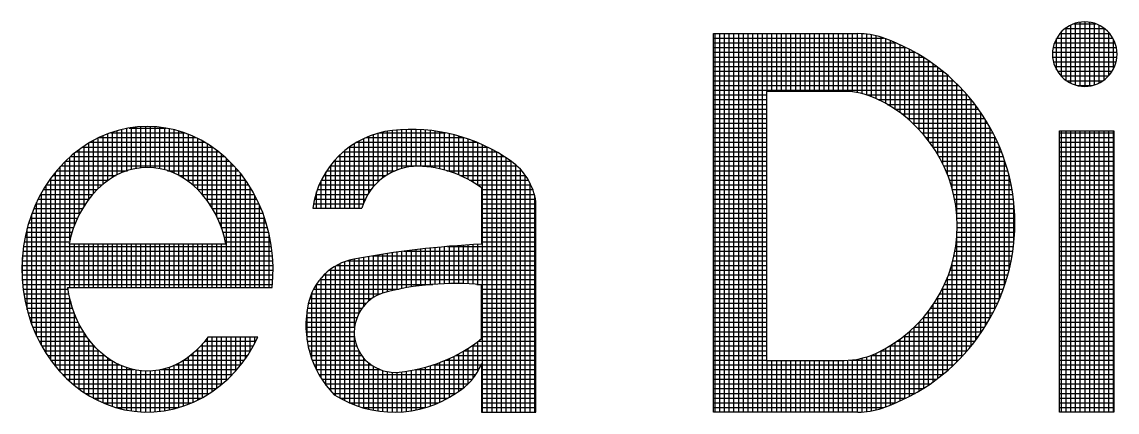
# Model space of a CAD drawing. Header units: inches. Extents: x 1131 to 1972, y 12 to 606.
# Drawn here: x 1838.417 to 1842.426, y 112.378 to 113.808 of the extents above; entities that cross this region are included whole.
import ezdxf

# ---------------------------------------------------------------- set-up
doc = ezdxf.new("R2010")
doc.units = ezdxf.units.IN
doc.header["$MEASUREMENT"] = 0
doc.layers.add('BG ÇÑ±¹Áö¿ª³\xad¹æ±â¼úÁÖ½ÄÈ¸»ç CI', color=7, linetype='Continuous')

msp = doc.modelspace()

# ---------------------------------------------------------------- linework, layer by layer
at = {"layer": 'BG ÇÑ±¹Áö¿ª³\xad¹æ±â¼úÁÖ½ÄÈ¸»ç CI', "color": 7, "linetype": 'Continuous', "lineweight": 25}
for p, q in [((1842.2736, 113.5769), (1842.2736, 113.8034)), ((1842.2909, 113.5731), (1842.2909, 113.8072)), ((1842.3083, 113.572), (1842.3083, 113.8083)), ((1842.3257, 113.5734), (1842.3257, 113.8069)), ((1840.9484, 112.3777), (1840.9484, 113.7652)), ((1840.9484, 113.7652), (1841.477, 113.7652)), ((1840.9539, 112.3777), (1840.9539, 113.7652)), ((1840.9712, 112.3777), (1840.9712, 113.7652)), ((1840.9886, 112.3777), (1840.9886, 113.7652)), ((1841.006, 112.3777), (1841.006, 113.7652)), ((1841.0233, 112.3777), (1841.0233, 113.7652)), ((1841.0407, 112.3777), (1841.0407, 113.7652)), ((1841.0581, 112.3777), (1841.0581, 113.7652)), ((1841.0754, 112.3777), (1841.0754, 113.7652)), ((1841.0928, 112.3777), (1841.0928, 113.7652)), ((1841.1102, 112.3777), (1841.1102, 113.7652)), ((1841.1275, 112.3777), (1841.1275, 113.7652)), ((1841.1449, 113.5534), (1841.1449, 113.7652)), ((1841.1622, 113.5534), (1841.1622, 113.7652)), ((1841.1796, 113.5534), (1841.1796, 113.7652)), ((1841.197, 113.5534), (1841.197, 113.7652)), ((1841.2143, 113.5534), (1841.2143, 113.7652)), ((1841.2317, 113.5534), (1841.2317, 113.7652)), ((1841.2491, 113.5534), (1841.2491, 113.7652)), ((1841.2664, 113.5534), (1841.2664, 113.7652)), ((1841.2838, 113.5534), (1841.2838, 113.7652)), ((1841.3012, 113.5534), (1841.3012, 113.7652)), ((1841.3185, 113.5534), (1841.3185, 113.7652)), ((1841.3359, 113.5534), (1841.3359, 113.7652)), ((1841.3533, 113.5534), (1841.3533, 113.7652)), ((1841.3706, 113.5534), (1841.3706, 113.7652)), ((1841.388, 113.5534), (1841.388, 113.7652)), ((1841.4053, 113.5534), (1841.4053, 113.7652)), ((1841.4227, 113.5534), (1841.4227, 113.7652)), ((1841.4401, 113.5531), (1841.4401, 113.7652)), ((1841.4574, 113.5517), (1841.4574, 113.7652)), ((1841.4748, 113.5492), (1841.4748, 113.7652)), ((1841.4922, 113.5455), (1841.4922, 113.7648)), ((1841.5095, 113.5406), (1841.5095, 113.7633)), ((1842.217, 113.7663), (1842.3977, 113.7663)), ((1842.2215, 113.6089), (1842.2215, 113.7714)), ((1842.2351, 113.7837), (1842.3796, 113.7837)), ((1842.2388, 113.5938), (1842.2388, 113.7865)), ((1842.2562, 113.5836), (1842.2562, 113.7967)), ((1842.2666, 113.8011), (1842.3481, 113.8011)), ((1842.343, 113.5775), (1842.343, 113.8028)), ((1842.3604, 113.5845), (1842.3604, 113.7958)), ((1842.3778, 113.5952), (1842.3778, 113.7851)), ((1842.3951, 113.611), (1842.3951, 113.7693)), ((1840.9484, 113.749), (1841.57, 113.749)), ((1840.9484, 113.7316), (1841.6149, 113.7316)), ((1841.5269, 113.5345), (1841.5269, 113.7607)), ((1841.5443, 113.527), (1841.5443, 113.7568)), ((1841.5616, 113.5184), (1841.5616, 113.7518)), ((1841.579, 113.509), (1841.579, 113.7458)), ((1841.5964, 113.4987), (1841.5964, 113.7392)), ((1841.6137, 113.4875), (1841.6137, 113.7321)), ((1841.6311, 113.4752), (1841.6311, 113.7245)), ((1842.1967, 113.7316), (1842.418, 113.7316)), ((1842.2041, 113.6326), (1842.2041, 113.7477)), ((1842.2048, 113.749), (1842.4099, 113.749)), ((1842.4125, 113.6362), (1842.4125, 113.7441)), ((1840.9484, 113.7143), (1841.6526, 113.7143)), ((1840.9484, 113.6969), (1841.6855, 113.6969)), ((1841.6485, 113.4618), (1841.6485, 113.7163)), ((1841.6658, 113.4472), (1841.6658, 113.7076)), ((1841.6832, 113.4312), (1841.6832, 113.6982)), ((1841.7005, 113.4136), (1841.7005, 113.6882)), ((1842.1894, 113.6969), (1842.4253, 113.6969)), ((1842.1916, 113.7143), (1842.4231, 113.7143)), ((1840.9484, 113.6795), (1841.7147, 113.6795)), ((1840.9484, 113.6622), (1841.7412, 113.6622)), ((1840.9484, 113.6448), (1841.7653, 113.6448)), ((1841.7179, 113.3941), (1841.7179, 113.6775)), ((1841.7353, 113.3725), (1841.7353, 113.6662)), ((1841.7526, 113.3483), (1841.7526, 113.6541)), ((1842.1896, 113.6795), (1842.4251, 113.6795)), ((1842.1925, 113.6622), (1842.4222, 113.6622)), ((1842.1982, 113.6448), (1842.4165, 113.6448)), ((1840.9484, 113.6274), (1841.7874, 113.6274)), ((1840.9484, 113.6101), (1841.8079, 113.6101)), ((1841.77, 113.3206), (1841.77, 113.6412)), ((1841.7874, 113.2884), (1841.7874, 113.6275)), ((1841.8047, 113.2491), (1841.8047, 113.6129)), ((1842.2072, 113.6274), (1842.4075, 113.6274)), ((1842.2204, 113.6101), (1842.3943, 113.6101)), ((1840.9484, 113.5927), (1841.827, 113.5927)), ((1840.9484, 113.5753), (1841.8447, 113.5753)), ((1841.8221, 113.1969), (1841.8221, 113.5973)), ((1841.8395, 113.0931), (1841.8395, 113.5806)), ((1841.8568, 112.5802), (1841.8568, 113.5627)), ((1842.2405, 113.5927), (1842.3742, 113.5927)), ((1842.2792, 113.5753), (1842.3355, 113.5753)), ((1840.9484, 113.558), (1841.8613, 113.558)), ((1840.9484, 113.5406), (1841.1425, 113.5406)), ((1840.9484, 113.5232), (1841.1425, 113.5232)), ((1841.4269, 113.5534), (1841.1425, 113.5534)), ((1841.1425, 113.5534), (1841.1425, 112.5675)), ((1841.5096, 113.5406), (1841.8768, 113.5406)), ((1841.552, 113.5232), (1841.8913, 113.5232)), ((1841.8742, 112.5994), (1841.8742, 113.5436)), ((1841.8916, 112.62), (1841.8916, 113.5229)), ((1840.9484, 113.5059), (1841.1425, 113.5059)), ((1840.9484, 113.4885), (1841.1425, 113.4885)), ((1841.5844, 113.5059), (1841.9049, 113.5059)), ((1841.6122, 113.4885), (1841.9177, 113.4885)), ((1841.9089, 112.6424), (1841.9089, 113.5006)), ((1840.9484, 113.4712), (1841.1425, 113.4712)), ((1840.9484, 113.4538), (1841.1425, 113.4538)), ((1841.6365, 113.4712), (1841.9298, 113.4712)), ((1841.6582, 113.4538), (1841.9411, 113.4538)), ((1841.9263, 112.6667), (1841.9263, 113.4763)), ((1841.9436, 112.6933), (1841.9436, 113.4496)), ((1838.769, 113.4103), (1838.7335, 113.3989)), ((1838.7486, 113.2377), (1838.7486, 113.4037)), ((1838.7659, 113.2474), (1838.7659, 113.4093)), ((1838.8048, 113.4185), (1838.769, 113.4103)), ((1838.7833, 113.2557), (1838.7833, 113.4136)), ((1838.8007, 113.262), (1838.8007, 113.4175)), ((1838.8405, 113.4233), (1838.8048, 113.4185)), ((1838.8093, 113.4191), (1838.9447, 113.4191)), ((1838.818, 113.267), (1838.818, 113.4202)), ((1838.8354, 113.2708), (1838.8354, 113.4226)), ((1838.8759, 113.4249), (1838.8405, 113.4233)), ((1838.8528, 113.2734), (1838.8528, 113.4238)), ((1838.8701, 113.2743), (1838.8701, 113.4246)), ((1838.9105, 113.4234), (1838.8759, 113.4249)), ((1838.8875, 113.2741), (1838.8875, 113.4244)), ((1838.9049, 113.2727), (1838.9049, 113.4237)), ((1838.9442, 113.4192), (1838.9105, 113.4234)), ((1838.9222, 113.2702), (1838.9222, 113.422)), ((1838.9396, 113.2659), (1838.9396, 113.4198)), ((1838.9766, 113.4123), (1838.9442, 113.4192)), ((1838.957, 113.2603), (1838.957, 113.4165)), ((1838.9743, 113.2536), (1838.9743, 113.4128)), ((1839.0086, 113.4028), (1838.9766, 113.4123)), ((1838.9917, 113.2453), (1838.9917, 113.4078)), ((1839.0407, 113.3904), (1839.0086, 113.4028)), ((1839.009, 113.235), (1839.009, 113.4026)), ((1839.7384, 113.237), (1839.7384, 113.4046)), ((1839.7557, 113.2487), (1839.7557, 113.408)), ((1839.7731, 113.2581), (1839.7731, 113.4103)), ((1839.7905, 113.2656), (1839.7905, 113.412)), ((1839.8078, 113.2713), (1839.8078, 113.4132)), ((1839.8252, 113.2753), (1839.8252, 113.4139)), ((1839.8425, 113.2779), (1839.8425, 113.4141)), ((1839.8599, 113.279), (1839.8599, 113.4139)), ((1839.8773, 113.2788), (1839.8773, 113.4131)), ((1839.8946, 113.2776), (1839.8946, 113.4119)), ((1839.912, 113.2756), (1839.912, 113.4102)), ((1839.9294, 113.2729), (1839.9294, 113.4081)), ((1839.9467, 113.2694), (1839.9467, 113.4054)), ((1840.9484, 113.4364), (1841.1425, 113.4364)), ((1840.9484, 113.4191), (1841.1425, 113.4191)), ((1841.6777, 113.4364), (1841.9517, 113.4364)), ((1841.6953, 113.4191), (1841.9616, 113.4191)), ((1841.961, 112.7229), (1841.961, 113.4201)), ((1842.2144, 113.4086), (1842.4141, 113.4086)), ((1842.2144, 112.3777), (1842.2144, 113.4086)), ((1842.2215, 112.3777), (1842.2215, 113.4086)), ((1842.2388, 112.3777), (1842.2388, 113.4086)), ((1842.2562, 112.3777), (1842.2562, 113.4086)), ((1842.2736, 112.3777), (1842.2736, 113.4086)), ((1842.2909, 112.3777), (1842.2909, 113.4086)), ((1842.3083, 112.3777), (1842.3083, 113.4086)), ((1842.3257, 112.3777), (1842.3257, 113.4086)), ((1842.343, 112.3777), (1842.343, 113.4086)), ((1842.3604, 112.3777), (1842.3604, 113.4086)), ((1842.3778, 112.3777), (1842.3778, 113.4086)), ((1842.3951, 112.3777), (1842.3951, 113.4086)), ((1842.4125, 112.3777), (1842.4125, 113.4086)), ((1842.4141, 113.4086), (1842.4141, 112.3777)), ((1838.6647, 113.3659), (1838.6322, 113.3447)), ((1838.6618, 113.1583), (1838.6618, 113.364)), ((1838.6986, 113.384), (1838.6647, 113.3659)), ((1838.6666, 113.367), (1839.0859, 113.367)), ((1838.6791, 113.1796), (1838.6791, 113.3736)), ((1838.6965, 113.1978), (1838.6965, 113.3829)), ((1838.7335, 113.3989), (1838.6986, 113.384)), ((1838.6993, 113.3843), (1839.0531, 113.3843)), ((1838.7139, 113.2133), (1838.7139, 113.3905)), ((1838.7312, 113.2264), (1838.7312, 113.3979)), ((1838.7423, 113.4017), (1839.0115, 113.4017)), ((1839.0264, 113.2231), (1839.0264, 113.3959)), ((1839.0725, 113.3749), (1839.0407, 113.3904)), ((1839.0438, 113.2093), (1839.0438, 113.3888)), ((1839.0611, 113.1932), (1839.0611, 113.3804)), ((1839.1039, 113.3563), (1839.0725, 113.3749)), ((1839.0785, 113.1745), (1839.0785, 113.3714)), ((1839.6422, 113.367), (1840.0816, 113.367)), ((1839.6515, 113.1252), (1839.6515, 113.3722)), ((1839.6689, 113.1466), (1839.6689, 113.381)), ((1839.6762, 113.3843), (1840.0338, 113.3843)), ((1839.6863, 113.1806), (1839.6863, 113.3886)), ((1839.7036, 113.2043), (1839.7036, 113.395)), ((1839.721, 113.2225), (1839.721, 113.4003)), ((1839.7262, 113.4017), (1839.9668, 113.4017)), ((1839.9641, 113.2651), (1839.9641, 113.4022)), ((1839.9815, 113.26), (1839.9815, 113.3986)), ((1839.9988, 113.254), (1839.9988, 113.3944)), ((1840.0162, 113.2471), (1840.0162, 113.3897)), ((1840.0336, 113.2393), (1840.0336, 113.3844)), ((1840.0509, 113.2304), (1840.0509, 113.3786)), ((1840.0683, 113.2205), (1840.0683, 113.3722)), ((1840.0856, 113.2093), (1840.0856, 113.3653)), ((1840.9484, 113.4017), (1841.1425, 113.4017)), ((1840.9484, 113.3843), (1841.1425, 113.3843)), ((1840.9484, 113.367), (1841.1425, 113.367)), ((1841.7114, 113.4017), (1841.9709, 113.4017)), ((1841.726, 113.3843), (1841.9796, 113.3843)), ((1841.7395, 113.367), (1841.9877, 113.367)), ((1841.9784, 112.7561), (1841.9784, 113.3868)), ((1842.2144, 113.4017), (1842.4141, 113.4017)), ((1842.2144, 113.3843), (1842.4141, 113.3843)), ((1842.2144, 113.367), (1842.4141, 113.367)), ((1838.6322, 113.3447), (1838.6013, 113.3206)), ((1838.6097, 113.0632), (1838.6097, 113.3271)), ((1838.6162, 113.3322), (1839.1374, 113.3322)), ((1838.627, 113.1029), (1838.627, 113.3407)), ((1838.6396, 113.3496), (1839.1134, 113.3496)), ((1838.6444, 113.1333), (1838.6444, 113.3527)), ((1839.0959, 113.1525), (1839.0959, 113.3611)), ((1839.1345, 113.3347), (1839.1039, 113.3563)), ((1839.1132, 113.1259), (1839.1132, 113.3497)), ((1839.1306, 113.0932), (1839.1306, 113.3374)), ((1839.1639, 113.31), (1839.1345, 113.3347)), ((1839.148, 113.0515), (1839.148, 113.3233)), ((1839.5937, 113.3322), (1840.1531, 113.3322)), ((1839.5994, 113.1252), (1839.5994, 113.3371)), ((1839.6156, 113.3496), (1840.1202, 113.3496)), ((1839.6168, 113.1252), (1839.6168, 113.3504)), ((1839.6342, 113.1252), (1839.6342, 113.3621)), ((1840.103, 112.3777), (1840.103, 113.3577)), ((1840.1204, 112.3777), (1840.1204, 113.3495)), ((1840.1377, 112.3777), (1840.1377, 113.3407)), ((1840.1551, 112.3777), (1840.1551, 113.3311)), ((1840.9484, 113.3496), (1841.1425, 113.3496)), ((1840.9484, 113.3322), (1841.1425, 113.3322)), ((1841.7518, 113.3496), (1841.9953, 113.3496)), ((1841.763, 113.3322), (1842.0023, 113.3322)), ((1841.9957, 112.7944), (1841.9957, 113.3486)), ((1842.2144, 113.3496), (1842.4141, 113.3496)), ((1842.2144, 113.3322), (1842.4141, 113.3322)), ((1838.5724, 113.2939), (1838.5458, 113.2648)), ((1838.6013, 113.3206), (1838.5724, 113.2939)), ((1838.5749, 112.5065), (1838.5749, 113.2962)), ((1838.5764, 113.2975), (1839.1765, 113.2975)), ((1838.5923, 113.0065), (1838.5923, 113.3123)), ((1838.5951, 113.3149), (1839.158, 113.3149)), ((1839.1917, 113.2824), (1839.1639, 113.31)), ((1839.1653, 112.8348), (1839.1653, 113.3085)), ((1839.1827, 112.8348), (1839.1827, 113.2913)), ((1839.2178, 113.2521), (1839.1917, 113.2824)), ((1839.5473, 113.1252), (1839.5473, 113.2833)), ((1839.5589, 113.2975), (1840.2078, 113.2975)), ((1839.5647, 113.1252), (1839.5647, 113.3041)), ((1839.575, 113.3149), (1840.182, 113.3149)), ((1839.5821, 113.1252), (1839.5821, 113.3218)), ((1840.1725, 112.3777), (1840.1725, 113.3208)), ((1840.1898, 112.3777), (1840.1898, 113.3098)), ((1840.2072, 112.3777), (1840.2072, 113.2979)), ((1840.2246, 112.3777), (1840.2246, 113.2843)), ((1840.9484, 113.3149), (1841.1425, 113.3149)), ((1840.9484, 113.2975), (1841.1425, 113.2975)), ((1841.7733, 113.3149), (1842.0089, 113.3149)), ((1841.7828, 113.2975), (1842.0149, 113.2975)), ((1842.0131, 112.8402), (1842.0131, 113.3028)), ((1842.2144, 113.3149), (1842.4141, 113.3149)), ((1842.2144, 113.2975), (1842.4141, 113.2975)), ((1838.5458, 113.2648), (1838.5215, 113.2337)), ((1838.5306, 113.2454), (1838.7617, 113.2454)), ((1838.5402, 112.5451), (1838.5402, 113.2577)), ((1838.5442, 113.2628), (1838.8029, 113.2628)), ((1838.5576, 112.5246), (1838.5576, 113.2777)), ((1838.5598, 113.2801), (1839.1937, 113.2801)), ((1838.7601, 113.2447), (1838.7376, 113.2311)), ((1838.7833, 113.2557), (1838.7601, 113.2447)), ((1838.8068, 113.2642), (1838.7833, 113.2557)), ((1838.8303, 113.2701), (1838.8068, 113.2642)), ((1838.8536, 113.2735), (1838.8303, 113.2701)), ((1838.8766, 113.2747), (1838.8536, 113.2735)), ((1838.8995, 113.2735), (1838.8766, 113.2747)), ((1838.9228, 113.2701), (1838.8995, 113.2735)), ((1838.9464, 113.2642), (1838.9228, 113.2701)), ((1838.9698, 113.2557), (1838.9464, 113.2642)), ((1838.9502, 113.2628), (1839.2086, 113.2628)), ((1838.993, 113.2447), (1838.9698, 113.2557)), ((1838.9914, 113.2454), (1839.2226, 113.2454)), ((1839.0156, 113.2311), (1838.993, 113.2447)), ((1839.2001, 112.8348), (1839.2001, 113.2727)), ((1839.2174, 112.8348), (1839.2174, 113.2525)), ((1839.2417, 113.2193), (1839.2178, 113.2521)), ((1839.5222, 113.2454), (1839.7504, 113.2454)), ((1839.53, 113.1252), (1839.53, 113.2584)), ((1839.5328, 113.2628), (1839.7834, 113.2628)), ((1839.545, 113.2801), (1840.2292, 113.2801)), ((1839.9724, 113.2628), (1840.2461, 113.2628)), ((1840.0202, 113.2454), (1840.2598, 113.2454)), ((1840.2419, 112.3777), (1840.2419, 113.2675)), ((1840.2593, 112.3777), (1840.2593, 113.2462)), ((1840.9484, 113.2801), (1841.1425, 113.2801)), ((1840.9484, 113.2628), (1841.1425, 113.2628)), ((1840.9484, 113.2454), (1841.1425, 113.2454)), ((1841.7913, 113.2801), (1842.0204, 113.2801)), ((1841.7991, 113.2628), (1842.0254, 113.2628)), ((1841.8062, 113.2454), (1842.03, 113.2454)), ((1842.0305, 112.8994), (1842.0305, 113.2435)), ((1842.2144, 113.2801), (1842.4141, 113.2801)), ((1842.2144, 113.2628), (1842.4141, 113.2628)), ((1842.2144, 113.2454), (1842.4141, 113.2454)), ((1838.5215, 113.2337), (1838.4997, 113.2011)), ((1838.5055, 112.5924), (1838.5055, 113.2097)), ((1838.5061, 113.2107), (1838.7109, 113.2107)), ((1838.5177, 113.228), (1838.7334, 113.228)), ((1838.5228, 112.5674), (1838.5228, 113.2355)), ((1838.7158, 113.215), (1838.6952, 113.1966)), ((1838.7376, 113.2311), (1838.7158, 113.215)), ((1839.0373, 113.215), (1839.0156, 113.2311)), ((1839.0197, 113.228), (1839.2353, 113.228)), ((1839.058, 113.1966), (1839.0373, 113.215)), ((1839.0422, 113.2107), (1839.247, 113.2107)), ((1839.2348, 112.8348), (1839.2348, 113.2288)), ((1839.2632, 113.1844), (1839.2417, 113.2193)), ((1839.2522, 112.8348), (1839.2522, 113.2023)), ((1839.505, 113.2107), (1839.7092, 113.2107)), ((1839.5126, 113.1252), (1839.5126, 113.2274)), ((1839.5129, 113.228), (1839.7272, 113.228)), ((1840.0553, 113.228), (1840.271, 113.228)), ((1840.0837, 113.2107), (1840.28, 113.2107)), ((1840.2767, 112.3777), (1840.2767, 113.2176)), ((1840.9484, 113.228), (1841.1425, 113.228)), ((1840.9484, 113.2107), (1841.1425, 113.2107)), ((1841.8125, 113.228), (1842.0341, 113.228)), ((1841.8181, 113.2107), (1842.0378, 113.2107)), ((1842.2144, 113.228), (1842.4141, 113.228)), ((1842.2144, 113.2107), (1842.4141, 113.2107)), ((1838.4806, 113.1672), (1838.4642, 113.1325)), ((1838.4997, 113.2011), (1838.4806, 113.1672)), ((1838.4856, 113.176), (1838.6757, 113.176)), ((1838.4881, 112.6219), (1838.4881, 113.1805)), ((1838.4954, 113.1933), (1838.692, 113.1933)), ((1838.6758, 113.1761), (1838.658, 113.1536)), ((1838.6952, 113.1966), (1838.6758, 113.1761)), ((1839.0773, 113.1761), (1839.058, 113.1966)), ((1839.0611, 113.1933), (1839.2577, 113.1933)), ((1839.0951, 113.1536), (1839.0773, 113.1761)), ((1839.0774, 113.176), (1839.2675, 113.176)), ((1839.2821, 113.1476), (1839.2632, 113.1844)), ((1839.2695, 112.8348), (1839.2695, 113.1721)), ((1839.4925, 113.176), (1839.6834, 113.176)), ((1839.4953, 113.1252), (1839.4953, 113.1847)), ((1839.4982, 113.1933), (1839.6949, 113.1933)), ((1840.0993, 113.1996), (1840.0993, 112.9934)), ((1840.0993, 113.1933), (1840.2872, 113.1933)), ((1840.0993, 113.176), (1840.2928, 113.176)), ((1840.294, 112.3777), (1840.294, 113.1713)), ((1840.9484, 113.1933), (1841.1425, 113.1933)), ((1840.9484, 113.176), (1841.1425, 113.176)), ((1841.8231, 113.1933), (1842.041, 113.1933)), ((1841.8274, 113.176), (1842.0438, 113.176)), ((1842.2144, 113.1933), (1842.4141, 113.1933)), ((1842.2144, 113.176), (1842.4141, 113.176)), ((1838.4642, 113.1325), (1838.4503, 113.0972)), ((1838.4608, 113.1239), (1838.6387, 113.1239)), ((1838.4683, 113.1412), (1838.6497, 113.1412)), ((1838.4707, 112.6561), (1838.4707, 113.1464)), ((1838.4765, 113.1586), (1838.662, 113.1586)), ((1838.6419, 113.1295), (1838.6276, 113.1041)), ((1838.658, 113.1536), (1838.6419, 113.1295)), ((1839.0912, 113.1586), (1839.2765, 113.1586)), ((1839.1112, 113.1295), (1839.0951, 113.1536)), ((1839.1034, 113.1412), (1839.2848, 113.1412)), ((1839.1255, 113.1041), (1839.1112, 113.1295)), ((1839.1144, 113.1239), (1839.2922, 113.1239)), ((1839.2983, 113.1094), (1839.2821, 113.1476)), ((1839.2869, 112.8348), (1839.2869, 113.1364)), ((1839.4817, 113.1252), (1839.6616, 113.1252)), ((1839.4842, 113.1412), (1839.6668, 113.1412)), ((1839.4879, 113.1586), (1839.6741, 113.1586)), ((1840.0993, 113.1586), (1840.2968, 113.1586)), ((1840.0993, 113.1412), (1840.2986, 113.1412)), ((1840.0993, 113.1239), (1840.2986, 113.1239)), ((1840.2986, 112.3777), (1840.2986, 113.1481)), ((1840.9484, 113.1586), (1841.1425, 113.1586)), ((1840.9484, 113.1412), (1841.1425, 113.1412)), ((1840.9484, 113.1239), (1841.1425, 113.1239)), ((1841.8311, 113.1586), (1842.0461, 113.1586)), ((1841.8341, 113.1412), (1842.048, 113.1412)), ((1841.8366, 113.1239), (1842.0495, 113.1239)), ((1842.0478, 113), (1842.0478, 113.143)), ((1842.2144, 113.1586), (1842.4141, 113.1586)), ((1842.2144, 113.1412), (1842.4141, 113.1412)), ((1842.2144, 113.1239), (1842.4141, 113.1239)), ((1838.4503, 113.0972), (1838.4391, 113.0619)), ((1838.4478, 113.0891), (1838.6206, 113.0891)), ((1838.4534, 112.6975), (1838.4534, 113.105)), ((1838.454, 113.1065), (1838.629, 113.1065)), ((1838.6276, 113.1041), (1838.6152, 113.0776)), ((1839.1242, 113.1065), (1839.2993, 113.1065)), ((1839.1379, 113.0776), (1839.1255, 113.1041)), ((1839.1325, 113.0891), (1839.3052, 113.0891)), ((1839.3116, 113.0702), (1839.2983, 113.1094)), ((1839.3042, 112.8348), (1839.3042, 113.0919)), ((1840.0993, 113.1065), (1840.2986, 113.1065)), ((1840.0993, 113.0891), (1840.2986, 113.0891)), ((1840.9484, 113.1065), (1841.1425, 113.1065)), ((1840.9484, 113.0891), (1841.1425, 113.0891)), ((1841.8384, 113.1065), (1842.0505, 113.1065)), ((1841.8397, 113.0891), (1842.0512, 113.0891)), ((1842.2144, 113.1065), (1842.4141, 113.1065)), ((1842.2144, 113.0891), (1842.4141, 113.0891)), ((1838.4391, 113.0619), (1838.4301, 113.0257)), ((1838.436, 112.753), (1838.436, 113.0495)), ((1838.4372, 113.0544), (1838.6063, 113.0544)), ((1838.4422, 113.0718), (1838.6129, 113.0718)), ((1838.6047, 113.0504), (1838.5962, 113.0228)), ((1838.6152, 113.0776), (1838.6047, 113.0504)), ((1839.1484, 113.0504), (1839.1379, 113.0776)), ((1839.1402, 113.0718), (1839.3111, 113.0718)), ((1839.1468, 113.0544), (1839.3157, 113.0544)), ((1839.1569, 113.0228), (1839.1484, 113.0504)), ((1839.322, 113.0303), (1839.3116, 113.0702)), ((1840.0993, 113.0718), (1840.2986, 113.0718)), ((1840.0993, 113.0544), (1840.2986, 113.0544)), ((1840.9484, 113.0718), (1841.1425, 113.0718)), ((1840.9484, 113.0544), (1841.1425, 113.0544)), ((1841.8404, 113.0718), (1842.0514, 113.0718)), ((1841.8405, 113.0544), (1842.0512, 113.0544)), ((1842.2144, 113.0718), (1842.4141, 113.0718)), ((1842.2144, 113.0544), (1842.4141, 113.0544)), ((1838.4301, 113.0257), (1838.4233, 112.9879)), ((1838.4259, 113.0023), (1838.5913, 113.0023)), ((1838.429, 113.0197), (1838.5954, 113.0197)), ((1838.4329, 113.037), (1838.6006, 113.037)), ((1838.5962, 113.0228), (1838.5896, 112.9952)), ((1839.1525, 113.037), (1839.3203, 113.037)), ((1839.1635, 112.9952), (1839.1569, 113.0228)), ((1839.1577, 113.0197), (1839.324, 113.0197)), ((1839.1618, 113.0023), (1839.3272, 113.0023)), ((1839.3216, 112.8348), (1839.3216, 113.0318)), ((1839.3295, 112.9902), (1839.322, 113.0303)), ((1840.0993, 113.037), (1840.2986, 113.037)), ((1840.0993, 113.0197), (1840.2986, 113.0197)), ((1840.0993, 113.0023), (1840.2986, 113.0023)), ((1840.9484, 113.037), (1841.1425, 113.037)), ((1840.9484, 113.0197), (1841.1425, 113.0197)), ((1840.9484, 113.0023), (1841.1425, 113.0023)), ((1841.8372, 113.0023), (1842.0481, 113.0023)), ((1841.8389, 113.0197), (1842.0495, 113.0197)), ((1841.8395, 112.5624), (1841.8395, 113.0278)), ((1841.84, 113.037), (1842.0506, 113.037)), ((1842.2144, 113.037), (1842.4141, 113.037)), ((1842.2144, 113.0197), (1842.4141, 113.0197)), ((1842.2144, 113.0023), (1842.4141, 113.0023)), ((1838.4233, 112.9879), (1838.4188, 112.9487)), ((1838.421, 112.9676), (1839.3321, 112.9676)), ((1838.4229, 112.9849), (1839.3301, 112.9849)), ((1838.5896, 112.9952), (1838.647, 112.9952)), ((1838.5923, 112.8348), (1838.5923, 112.9952)), ((1838.6097, 112.8348), (1838.6097, 112.9952)), ((1838.627, 112.8348), (1838.627, 112.9952)), ((1838.6444, 112.8348), (1838.6444, 112.9952)), ((1838.647, 112.9952), (1838.7044, 112.9952)), ((1838.6618, 112.8348), (1838.6618, 112.9952)), ((1838.6791, 112.8348), (1838.6791, 112.9952)), ((1838.6965, 112.8348), (1838.6965, 112.9952)), ((1838.7044, 112.9952), (1838.7618, 112.9952)), ((1838.7139, 112.8348), (1838.7139, 112.9952)), ((1838.7312, 112.8348), (1838.7312, 112.9952)), ((1838.7486, 112.8348), (1838.7486, 112.9952)), ((1838.7618, 112.9952), (1838.8192, 112.9952)), ((1838.7659, 112.8348), (1838.7659, 112.9952)), ((1838.7833, 112.8348), (1838.7833, 112.9952)), ((1838.8007, 112.8348), (1838.8007, 112.9952)), ((1838.818, 112.8348), (1838.818, 112.9952)), ((1838.8192, 112.9952), (1838.8766, 112.9952)), ((1838.8354, 112.8348), (1838.8354, 112.9952)), ((1838.8528, 112.8348), (1838.8528, 112.9952)), ((1838.8701, 112.8348), (1838.8701, 112.9952)), ((1838.8766, 112.9952), (1838.934, 112.9952)), ((1838.8875, 112.8348), (1838.8875, 112.9952)), ((1838.9049, 112.8348), (1838.9049, 112.9952)), ((1838.9222, 112.8348), (1838.9222, 112.9952)), ((1838.934, 112.9952), (1838.9913, 112.9952)), ((1838.9396, 112.8348), (1838.9396, 112.9952)), ((1838.957, 112.8348), (1838.957, 112.9952)), ((1838.9743, 112.8348), (1838.9743, 112.9952)), ((1838.9913, 112.9952), (1839.0487, 112.9952)), ((1838.9917, 112.8348), (1838.9917, 112.9952)), ((1839.009, 112.8348), (1839.009, 112.9952)), ((1839.0264, 112.8348), (1839.0264, 112.9952)), ((1839.0438, 112.8348), (1839.0438, 112.9952)), ((1839.0487, 112.9952), (1839.1061, 112.9952)), ((1839.0611, 112.8348), (1839.0611, 112.9952)), ((1839.0785, 112.8348), (1839.0785, 112.9952)), ((1839.0959, 112.8348), (1839.0959, 112.9952)), ((1839.1061, 112.9952), (1839.1635, 112.9952)), ((1839.1132, 112.8348), (1839.1132, 112.9952)), ((1839.1306, 112.8348), (1839.1306, 112.9952)), ((1839.148, 112.8348), (1839.148, 112.9952)), ((1839.3342, 112.9503), (1839.3295, 112.9902)), ((1839.7731, 112.8233), (1839.7731, 112.9618)), ((1839.7905, 112.8271), (1839.7905, 112.9643)), ((1839.8078, 112.8307), (1839.8078, 112.9666)), ((1839.8149, 112.9676), (1840.2986, 112.9676)), ((1839.8252, 112.8339), (1839.8252, 112.9689)), ((1839.8425, 112.8367), (1839.8425, 112.9711)), ((1839.8599, 112.8393), (1839.8599, 112.9732)), ((1839.8773, 112.8416), (1839.8773, 112.9753)), ((1839.8946, 112.8436), (1839.8946, 112.9772)), ((1839.912, 112.8453), (1839.912, 112.979)), ((1839.9294, 112.8466), (1839.9294, 112.9808)), ((1839.9467, 112.8477), (1839.9467, 112.9825)), ((1839.9641, 112.8485), (1839.9641, 112.984)), ((1839.9745, 112.9849), (1840.2986, 112.9849)), ((1839.9815, 112.849), (1839.9815, 112.9855)), ((1839.9988, 112.8492), (1839.9988, 112.9869)), ((1840.0162, 112.8491), (1840.0162, 112.9883)), ((1840.0336, 112.8487), (1840.0336, 112.9895)), ((1840.0509, 112.848), (1840.0509, 112.9906)), ((1840.0683, 112.847), (1840.0683, 112.9917)), ((1840.0856, 112.8457), (1840.0856, 112.9927)), ((1840.9484, 112.9849), (1841.1425, 112.9849)), ((1840.9484, 112.9676), (1841.1425, 112.9676)), ((1841.8321, 112.9676), (1842.0438, 112.9676)), ((1841.8349, 112.9849), (1842.0462, 112.9849)), ((1842.2144, 112.9849), (1842.4141, 112.9849)), ((1842.2144, 112.9676), (1842.4141, 112.9676)), ((1838.4188, 112.9487), (1838.417, 112.9085)), ((1838.4181, 112.9329), (1839.335, 112.9329)), ((1838.4187, 112.8592), (1838.4187, 112.9451)), ((1838.419, 112.9502), (1839.3342, 112.9502)), ((1839.3361, 112.9109), (1839.3342, 112.9503)), ((1839.5821, 112.4283), (1839.5821, 112.9224)), ((1839.5994, 112.4192), (1839.5994, 112.9296)), ((1839.6093, 112.9329), (1840.2986, 112.9329)), ((1839.6168, 112.4112), (1839.6168, 112.935)), ((1839.6342, 112.6863), (1839.6342, 112.9389)), ((1839.6515, 112.7413), (1839.6515, 112.9421)), ((1839.6689, 112.7671), (1839.6689, 112.9452)), ((1839.6863, 112.7849), (1839.6863, 112.9482)), ((1839.6985, 112.9502), (1840.2986, 112.9502)), ((1839.7036, 112.798), (1839.7036, 112.9511)), ((1839.721, 112.8077), (1839.721, 112.9539)), ((1839.7384, 112.8147), (1839.7384, 112.9566)), ((1839.7557, 112.8192), (1839.7557, 112.9593)), ((1840.9484, 112.9502), (1841.1425, 112.9502)), ((1840.9484, 112.9329), (1841.1425, 112.9329)), ((1841.8221, 112.5457), (1841.8221, 112.924)), ((1841.8245, 112.9329), (1842.0379, 112.9329)), ((1841.8286, 112.9502), (1842.0411, 112.9502)), ((1842.2144, 112.9502), (1842.4141, 112.9502)), ((1842.2144, 112.9329), (1842.4141, 112.9329)), ((1838.417, 112.9085), (1838.4179, 112.8675)), ((1838.4172, 112.8981), (1839.3359, 112.8981)), ((1838.4173, 112.9155), (1839.3359, 112.9155)), ((1839.3355, 112.8723), (1839.3361, 112.9109)), ((1839.53, 112.4765), (1839.53, 112.8877)), ((1839.5424, 112.8981), (1840.2986, 112.8981)), ((1839.5473, 112.4551), (1839.5473, 112.9019)), ((1839.5647, 112.4384), (1839.5647, 112.9132)), ((1839.5687, 112.9155), (1840.2986, 112.9155)), ((1840.9484, 112.9155), (1841.1425, 112.9155)), ((1840.9484, 112.8981), (1841.1425, 112.8981)), ((1841.8143, 112.8981), (1842.0301, 112.8981)), ((1841.8197, 112.9155), (1842.0342, 112.9155)), ((1842.2144, 112.9155), (1842.4141, 112.9155)), ((1842.2144, 112.8981), (1842.4141, 112.8981)), ((1838.4176, 112.8808), (1839.3356, 112.8808)), ((1838.4179, 112.8675), (1838.4217, 112.8261)), ((1838.4183, 112.8634), (1839.3348, 112.8634)), ((1838.4199, 112.846), (1839.3334, 112.846)), ((1839.3325, 112.8348), (1839.3355, 112.8723)), ((1839.4945, 112.846), (1839.9211, 112.846)), ((1839.4953, 112.5325), (1839.4953, 112.8471)), ((1839.5071, 112.8634), (1840.2986, 112.8634)), ((1839.5126, 112.5017), (1839.5126, 112.87)), ((1839.5226, 112.8808), (1840.2986, 112.8808)), ((1840.0819, 112.846), (1840.2986, 112.846)), ((1840.0993, 112.6472), (1840.0993, 112.8447)), ((1840.9484, 112.8808), (1841.1425, 112.8808)), ((1840.9484, 112.8634), (1841.1425, 112.8634)), ((1840.9484, 112.846), (1841.1425, 112.846)), ((1841.7938, 112.846), (1842.0151, 112.846)), ((1841.8013, 112.8634), (1842.0206, 112.8634)), ((1841.8047, 112.5301), (1841.8047, 112.8718)), ((1841.8082, 112.8808), (1842.0256, 112.8808)), ((1842.2144, 112.8808), (1842.4141, 112.8808)), ((1842.2144, 112.8634), (1842.4141, 112.8634)), ((1842.2144, 112.846), (1842.4141, 112.846)), ((1838.4215, 112.8287), (1838.5858, 112.8287)), ((1838.4217, 112.8261), (1838.4285, 112.7848)), ((1838.4241, 112.8113), (1838.5888, 112.8113)), ((1838.589, 112.8104), (1838.5848, 112.8348)), ((1838.5848, 112.8348), (1838.6596, 112.8348)), ((1838.5945, 112.7861), (1838.589, 112.8104)), ((1838.6596, 112.8348), (1838.7343, 112.8348)), ((1838.7343, 112.8348), (1838.8091, 112.8348)), ((1838.8091, 112.8348), (1838.8839, 112.8348)), ((1838.8839, 112.8348), (1838.9586, 112.8348)), ((1838.9586, 112.8348), (1839.0334, 112.8348)), ((1839.0334, 112.8348), (1839.1082, 112.8348)), ((1839.1082, 112.8348), (1839.1829, 112.8348)), ((1839.1829, 112.8348), (1839.2577, 112.8348)), ((1839.2577, 112.8348), (1839.3325, 112.8348)), ((1839.4764, 112.8113), (1839.729, 112.8113)), ((1839.4779, 112.5731), (1839.4779, 112.8148)), ((1839.4845, 112.8287), (1839.7978, 112.8287)), ((1840.0993, 112.8287), (1840.2986, 112.8287)), ((1840.0993, 112.8113), (1840.2986, 112.8113)), ((1840.9484, 112.8287), (1841.1425, 112.8287)), ((1840.9484, 112.8113), (1841.1425, 112.8113)), ((1841.7763, 112.8113), (1842.0026, 112.8113)), ((1841.7854, 112.8287), (1842.0091, 112.8287)), ((1841.7874, 112.5155), (1841.7874, 112.8325)), ((1842.2144, 112.8287), (1842.4141, 112.8287)), ((1842.2144, 112.8113), (1842.4141, 112.8113)), ((1838.427, 112.7939), (1838.5927, 112.7939)), ((1838.4285, 112.7848), (1838.4382, 112.7439)), ((1838.4304, 112.7766), (1838.5973, 112.7766)), ((1838.5923, 112.4903), (1838.5923, 112.7958)), ((1838.6015, 112.7619), (1838.5945, 112.7861)), ((1838.6099, 112.7381), (1838.6015, 112.7619)), ((1839.4657, 112.7766), (1839.6775, 112.7766)), ((1839.4702, 112.7939), (1839.6977, 112.7939)), ((1840.0993, 112.7939), (1840.2986, 112.7939)), ((1840.0993, 112.7766), (1840.2986, 112.7766)), ((1840.9484, 112.7939), (1841.1425, 112.7939)), ((1840.9484, 112.7766), (1841.1425, 112.7766)), ((1841.7526, 112.4889), (1841.7526, 112.7726)), ((1841.7553, 112.7766), (1841.988, 112.7766)), ((1841.7663, 112.7939), (1841.9955, 112.7939)), ((1841.77, 112.5018), (1841.77, 112.8002)), ((1842.2144, 112.7939), (1842.4141, 112.7939)), ((1842.2144, 112.7766), (1842.4141, 112.7766)), ((1838.4345, 112.7592), (1838.6024, 112.7592)), ((1838.4382, 112.7439), (1838.4509, 112.7038)), ((1838.4388, 112.7418), (1838.6086, 112.7418)), ((1838.4443, 112.7245), (1838.6156, 112.7245)), ((1838.6097, 112.4751), (1838.6097, 112.7387)), ((1838.6197, 112.7148), (1838.6099, 112.7381)), ((1839.4577, 112.7245), (1839.6437, 112.7245)), ((1839.4595, 112.7418), (1839.6518, 112.7418)), ((1839.4605, 112.6426), (1839.4605, 112.749)), ((1839.4622, 112.7592), (1839.6628, 112.7592)), ((1840.0993, 112.7592), (1840.2986, 112.7592)), ((1840.0993, 112.7418), (1840.2986, 112.7418)), ((1840.0993, 112.7245), (1840.2986, 112.7245)), ((1840.9484, 112.7592), (1841.1425, 112.7592)), ((1840.9484, 112.7418), (1841.1425, 112.7418)), ((1840.9484, 112.7245), (1841.1425, 112.7245)), ((1841.716, 112.7245), (1841.9619, 112.7245)), ((1841.7179, 112.4654), (1841.7179, 112.7268)), ((1841.7302, 112.7418), (1841.9712, 112.7418)), ((1841.7353, 112.4768), (1841.7353, 112.7484)), ((1841.7433, 112.7592), (1841.9799, 112.7592)), ((1842.2144, 112.7592), (1842.4141, 112.7592)), ((1842.2144, 112.7418), (1842.4141, 112.7418)), ((1842.2144, 112.7245), (1842.4141, 112.7245)), ((1838.4498, 112.7071), (1838.6235, 112.7071)), ((1838.4509, 112.7038), (1838.4664, 112.6649)), ((1838.4565, 112.6897), (1838.6323, 112.6897)), ((1838.6308, 112.6923), (1838.6197, 112.7148)), ((1838.627, 112.462), (1838.627, 112.7)), ((1838.6433, 112.6708), (1838.6308, 112.6923)), ((1839.4567, 112.6897), (1839.6346, 112.6897)), ((1839.4568, 112.7071), (1839.6381, 112.7071)), ((1840.0993, 112.7071), (1840.2986, 112.7071)), ((1840.0993, 112.6897), (1840.2986, 112.6897)), ((1840.9484, 112.7071), (1841.1425, 112.7071)), ((1840.9484, 112.6897), (1841.1425, 112.6897)), ((1841.6832, 112.6897), (1841.9414, 112.6897)), ((1841.6832, 112.4448), (1841.6832, 112.6897)), ((1841.7003, 112.7071), (1841.952, 112.7071)), ((1841.7005, 112.4548), (1841.7005, 112.7073)), ((1842.2144, 112.7071), (1842.4141, 112.7071)), ((1842.2144, 112.6897), (1842.4141, 112.6897)), ((1838.4635, 112.6724), (1838.6424, 112.6724)), ((1838.4664, 112.6649), (1838.4847, 112.6277)), ((1838.4713, 112.655), (1838.6539, 112.655)), ((1838.657, 112.6504), (1838.6433, 112.6708)), ((1838.6444, 112.4497), (1838.6444, 112.6692)), ((1838.6718, 112.6313), (1838.657, 112.6504)), ((1838.6618, 112.4386), (1838.6618, 112.6442)), ((1839.0973, 112.6521), (1839.0836, 112.6341)), ((1839.0959, 112.4417), (1839.0959, 112.6502)), ((1839.1157, 112.6521), (1839.0973, 112.6521)), ((1839.1132, 112.4525), (1839.1132, 112.6521)), ((1839.134, 112.6521), (1839.1157, 112.6521)), ((1839.1306, 112.4655), (1839.1306, 112.6521)), ((1839.1524, 112.6521), (1839.134, 112.6521)), ((1839.148, 112.479), (1839.148, 112.6521)), ((1839.1707, 112.6521), (1839.1524, 112.6521)), ((1839.1653, 112.4943), (1839.1653, 112.6521)), ((1839.1891, 112.6521), (1839.1707, 112.6521)), ((1839.1827, 112.5113), (1839.1827, 112.6521)), ((1839.2074, 112.6521), (1839.1891, 112.6521)), ((1839.2001, 112.5295), (1839.2001, 112.6521)), ((1839.2257, 112.6521), (1839.2074, 112.6521)), ((1839.2174, 112.5505), (1839.2174, 112.6521)), ((1839.2441, 112.6521), (1839.2257, 112.6521)), ((1839.2348, 112.5739), (1839.2348, 112.6521)), ((1839.2624, 112.6521), (1839.2441, 112.6521)), ((1839.2522, 112.6001), (1839.2522, 112.6521)), ((1839.2808, 112.6521), (1839.2624, 112.6521)), ((1839.264, 112.6197), (1839.2808, 112.6521)), ((1839.2695, 112.6303), (1839.2695, 112.6521)), ((1839.4574, 112.6724), (1839.6331, 112.6724)), ((1839.4589, 112.655), (1839.6338, 112.655)), ((1839.6342, 112.4042), (1839.6342, 112.6522)), ((1840.0993, 112.6724), (1840.2986, 112.6724)), ((1840.0993, 112.655), (1840.2986, 112.655)), ((1840.9484, 112.6724), (1841.1425, 112.6724)), ((1840.9484, 112.655), (1841.1425, 112.655)), ((1841.6311, 112.4185), (1841.6311, 112.6457)), ((1841.6434, 112.655), (1841.9182, 112.655)), ((1841.6485, 112.4267), (1841.6485, 112.6591)), ((1841.6643, 112.6724), (1841.9301, 112.6724)), ((1841.6658, 112.4354), (1841.6658, 112.6737)), ((1842.2144, 112.6724), (1842.4141, 112.6724)), ((1842.2144, 112.655), (1842.4141, 112.655)), ((1838.4798, 112.6377), (1838.6668, 112.6377)), ((1838.4847, 112.6277), (1838.5054, 112.5925)), ((1838.489, 112.6203), (1838.6816, 112.6203)), ((1838.4992, 112.6029), (1838.6986, 112.6029)), ((1838.6876, 112.6135), (1838.6718, 112.6313)), ((1838.6791, 112.4289), (1838.6791, 112.6231)), ((1838.7043, 112.5974), (1838.6876, 112.6135)), ((1838.6965, 112.4196), (1838.6965, 112.605)), ((1839.0528, 112.601), (1839.0357, 112.5863)), ((1839.0688, 112.617), (1839.0528, 112.601)), ((1839.0547, 112.6029), (1839.2539, 112.6029)), ((1839.0611, 112.4223), (1839.0611, 112.6094)), ((1839.0836, 112.6341), (1839.0688, 112.617)), ((1839.0716, 112.6203), (1839.2643, 112.6203)), ((1839.0785, 112.431), (1839.0785, 112.6282)), ((1839.0864, 112.6377), (1839.2733, 112.6377)), ((1839.2448, 112.5879), (1839.264, 112.6197)), ((1839.4613, 112.6377), (1839.637, 112.6377)), ((1839.4645, 112.6203), (1839.6424, 112.6203)), ((1839.4687, 112.6029), (1839.6502, 112.6029)), ((1840.0336, 112.4663), (1840.0336, 112.6017)), ((1840.0355, 112.6029), (1840.2986, 112.6029)), ((1840.0509, 112.4819), (1840.0509, 112.6125)), ((1840.0628, 112.6203), (1840.2986, 112.6203)), ((1840.0683, 112.5014), (1840.0683, 112.624)), ((1840.0856, 112.5271), (1840.0856, 112.6366)), ((1840.0871, 112.6377), (1840.2986, 112.6377)), ((1840.9484, 112.6377), (1841.1425, 112.6377)), ((1840.9484, 112.6203), (1841.1425, 112.6203)), ((1840.9484, 112.6029), (1841.1425, 112.6029)), ((1841.5616, 112.3912), (1841.5616, 112.6025)), ((1841.5625, 112.6029), (1841.8773, 112.6029)), ((1841.579, 112.3972), (1841.579, 112.6119)), ((1841.5933, 112.6203), (1841.8918, 112.6203)), ((1841.5964, 112.4038), (1841.5964, 112.6222)), ((1841.6137, 112.4108), (1841.6137, 112.6334)), ((1841.6199, 112.6377), (1841.9054, 112.6377)), ((1842.2144, 112.6377), (1842.4141, 112.6377)), ((1842.2144, 112.6203), (1842.4141, 112.6203)), ((1842.2144, 112.6029), (1842.4141, 112.6029)), ((1838.5054, 112.5925), (1838.5284, 112.5595)), ((1838.5102, 112.5856), (1838.7185, 112.5856)), ((1838.5223, 112.5682), (1838.7428, 112.5682)), ((1838.7217, 112.5829), (1838.7043, 112.5974)), ((1838.7139, 112.412), (1838.7139, 112.5894)), ((1838.7398, 112.57), (1838.7217, 112.5829)), ((1838.7312, 112.4048), (1838.7312, 112.5761)), ((1838.7582, 112.559), (1838.7398, 112.57)), ((1838.7486, 112.3987), (1838.7486, 112.5647)), ((1838.9988, 112.5611), (1838.9792, 112.551)), ((1839.0177, 112.5729), (1838.9988, 112.5611)), ((1839.009, 112.4), (1839.009, 112.5675)), ((1839.0101, 112.5682), (1839.2308, 112.5682)), ((1839.0357, 112.5863), (1839.0177, 112.5729)), ((1839.0264, 112.4068), (1839.0264, 112.5794)), ((1839.0347, 112.5856), (1839.2431, 112.5856)), ((1839.0438, 112.4137), (1839.0438, 112.5933)), ((1839.223, 112.5572), (1839.2448, 112.5879)), ((1839.4737, 112.5856), (1839.661, 112.5856)), ((1839.4797, 112.5682), (1839.6757, 112.5682)), ((1839.6515, 112.398), (1839.6515, 112.6005)), ((1839.6689, 112.3928), (1839.6689, 112.5756)), ((1839.9641, 112.4226), (1839.9641, 112.5667)), ((1839.9676, 112.5682), (1840.2986, 112.5682)), ((1839.9815, 112.432), (1839.9815, 112.5744)), ((1839.9988, 112.4426), (1839.9988, 112.5827)), ((1840.0043, 112.5856), (1840.2986, 112.5856)), ((1840.0162, 112.4537), (1840.0162, 112.5919)), ((1840.9484, 112.5856), (1841.1425, 112.5856)), ((1840.9484, 112.5682), (1841.1425, 112.5682)), ((1841.1425, 112.5675), (1841.4269, 112.5675)), ((1841.1449, 112.3777), (1841.1449, 112.5675)), ((1841.1622, 112.3777), (1841.1622, 112.5675)), ((1841.1796, 112.3777), (1841.1796, 112.5675)), ((1841.197, 112.3777), (1841.197, 112.5675)), ((1841.2143, 112.3777), (1841.2143, 112.5675)), ((1841.2317, 112.3777), (1841.2317, 112.5675)), ((1841.2491, 112.3777), (1841.2491, 112.5675)), ((1841.2664, 112.3777), (1841.2664, 112.5675)), ((1841.2838, 112.3777), (1841.2838, 112.5675)), ((1841.3012, 112.3777), (1841.3012, 112.5675)), ((1841.3185, 112.3777), (1841.3185, 112.5675)), ((1841.3359, 112.3777), (1841.3359, 112.5675)), ((1841.3533, 112.3777), (1841.3533, 112.5675)), ((1841.3706, 112.3777), (1841.3706, 112.5675)), ((1841.388, 112.3777), (1841.388, 112.5675)), ((1841.4053, 112.3777), (1841.4053, 112.5675)), ((1841.4227, 112.3777), (1841.4227, 112.5675)), ((1841.4401, 112.3777), (1841.4401, 112.5678)), ((1841.4465, 112.5682), (1841.8453, 112.5682)), ((1841.4574, 112.3777), (1841.4574, 112.5692)), ((1841.4748, 112.3777), (1841.4748, 112.5717)), ((1841.4922, 112.3781), (1841.4922, 112.5754)), ((1841.5095, 112.3797), (1841.5095, 112.5803)), ((1841.5247, 112.5856), (1841.8618, 112.5856)), ((1841.5269, 112.3823), (1841.5269, 112.5864)), ((1841.5443, 112.3861), (1841.5443, 112.5939)), ((1842.2144, 112.5856), (1842.4141, 112.5856)), ((1842.2144, 112.5682), (1842.4141, 112.5682)), ((1838.5284, 112.5595), (1838.5533, 112.5291)), ((1838.5355, 112.5508), (1838.7745, 112.5508)), ((1838.5497, 112.5335), (1838.8267, 112.5335)), ((1838.5533, 112.5291), (1838.5798, 112.5015)), ((1838.7769, 112.5496), (1838.7582, 112.559)), ((1838.7659, 112.3934), (1838.7659, 112.5551)), ((1838.7958, 112.5421), (1838.7769, 112.5496)), ((1838.7833, 112.3889), (1838.7833, 112.5471)), ((1838.815, 112.5361), (1838.7958, 112.5421)), ((1838.8007, 112.3852), (1838.8007, 112.5405)), ((1838.8348, 112.5316), (1838.815, 112.5361)), ((1838.818, 112.3823), (1838.818, 112.5354)), ((1838.8552, 112.5289), (1838.8348, 112.5316)), ((1838.8354, 112.3801), (1838.8354, 112.5316)), ((1838.8528, 112.3788), (1838.8528, 112.5292)), ((1838.8758, 112.5279), (1838.8552, 112.5289)), ((1838.8701, 112.378), (1838.8701, 112.5282)), ((1838.8967, 112.5288), (1838.8758, 112.5279)), ((1838.8875, 112.3782), (1838.8875, 112.5284)), ((1838.9177, 112.5315), (1838.8967, 112.5288)), ((1838.9049, 112.3789), (1838.9049, 112.5299)), ((1838.9385, 112.5362), (1838.9177, 112.5315)), ((1838.9222, 112.3807), (1838.9222, 112.5326)), ((1838.9263, 112.5335), (1839.2034, 112.5335)), ((1838.9591, 112.5427), (1838.9385, 112.5362)), ((1838.9396, 112.3828), (1838.9396, 112.5365)), ((1838.957, 112.3862), (1838.957, 112.542)), ((1838.9792, 112.551), (1838.9591, 112.5427)), ((1838.9743, 112.3897), (1838.9743, 112.549)), ((1838.9787, 112.5508), (1839.2177, 112.5508)), ((1838.9917, 112.3949), (1838.9917, 112.5575)), ((1839.1721, 112.5003), (1839.1987, 112.5279)), ((1839.1987, 112.5279), (1839.223, 112.5572)), ((1839.4867, 112.5508), (1839.6961, 112.5508)), ((1839.4948, 112.5335), (1839.7284, 112.5335)), ((1839.6863, 112.3883), (1839.6863, 112.5584)), ((1839.7036, 112.3847), (1839.7036, 112.5458)), ((1839.721, 112.3818), (1839.721, 112.5366)), ((1839.7384, 112.3797), (1839.7384, 112.53)), ((1839.7557, 112.3784), (1839.7557, 112.5257)), ((1839.7731, 112.3778), (1839.7731, 112.5236)), ((1839.7905, 112.3779), (1839.7905, 112.5235)), ((1839.8078, 112.3788), (1839.8078, 112.5252)), ((1839.8252, 112.3804), (1839.8252, 112.5275)), ((1839.8425, 112.3828), (1839.8425, 112.5304)), ((1839.8582, 112.5335), (1840.0892, 112.5335)), ((1839.8599, 112.386), (1839.8599, 112.5338)), ((1839.8773, 112.3899), (1839.8773, 112.5378)), ((1839.8946, 112.3947), (1839.8946, 112.5424)), ((1839.912, 112.4003), (1839.912, 112.5475)), ((1839.9221, 112.5508), (1840.0975, 112.5508)), ((1839.9294, 112.4068), (1839.9294, 112.5533)), ((1839.9467, 112.4142), (1839.9467, 112.5597)), ((1840.0993, 112.5554), (1840.0993, 112.3777)), ((1840.0993, 112.5508), (1840.2986, 112.5508)), ((1840.0993, 112.5335), (1840.2986, 112.5335)), ((1840.9484, 112.5508), (1841.8276, 112.5508)), ((1840.9484, 112.5335), (1841.8086, 112.5335)), ((1842.2144, 112.5508), (1842.4141, 112.5508)), ((1842.2144, 112.5335), (1842.4141, 112.5335)), ((1838.5658, 112.5161), (1839.1874, 112.5161)), ((1838.5798, 112.5015), (1838.6077, 112.4767)), ((1838.5829, 112.4987), (1839.1703, 112.4987)), ((1838.6024, 112.4814), (1839.1506, 112.4814)), ((1839.1432, 112.4749), (1839.1721, 112.5003)), ((1839.504, 112.5161), (1840.0789, 112.5161)), ((1839.5145, 112.4987), (1840.0661, 112.4987)), ((1839.5264, 112.4814), (1840.0504, 112.4814)), ((1840.0993, 112.5161), (1840.2986, 112.5161)), ((1840.0993, 112.4987), (1840.2986, 112.4987)), ((1840.0993, 112.4814), (1840.2986, 112.4814)), ((1840.9484, 112.5161), (1841.7881, 112.5161)), ((1840.9484, 112.4987), (1841.766, 112.4987)), ((1840.9484, 112.4814), (1841.742, 112.4814)), ((1842.2144, 112.5161), (1842.4141, 112.5161)), ((1842.2144, 112.4987), (1842.4141, 112.4987)), ((1842.2144, 112.4814), (1842.4141, 112.4814)), ((1838.6077, 112.4767), (1838.6365, 112.4548)), ((1838.6244, 112.464), (1839.1287, 112.464)), ((1838.6365, 112.4548), (1838.666, 112.4359)), ((1838.6492, 112.4466), (1839.1039, 112.4466)), ((1839.0796, 112.4316), (1839.1123, 112.4519)), ((1839.1123, 112.4519), (1839.1432, 112.4749)), ((1839.5398, 112.464), (1840.0306, 112.464)), ((1839.5551, 112.4466), (1840.005, 112.4466)), ((1840.0993, 112.464), (1840.2986, 112.464)), ((1840.0993, 112.4466), (1840.2986, 112.4466)), ((1840.9484, 112.464), (1841.7157, 112.464)), ((1840.9484, 112.4466), (1841.6865, 112.4466)), ((1842.2144, 112.464), (1842.4141, 112.464)), ((1842.2144, 112.4466), (1842.4141, 112.4466)), ((1838.666, 112.4359), (1838.6959, 112.4198)), ((1838.6783, 112.4293), (1839.075, 112.4293)), ((1838.6959, 112.4198), (1838.7267, 112.4063)), ((1838.714, 112.4119), (1839.0393, 112.4119)), ((1838.7267, 112.4063), (1838.7592, 112.3951)), ((1838.9738, 112.3896), (1839.01, 112.4003)), ((1839.01, 112.4003), (1839.0454, 112.4143)), ((1839.0454, 112.4143), (1839.0796, 112.4316)), ((1839.5802, 112.4293), (1839.9766, 112.4293)), ((1839.6152, 112.4119), (1839.9417, 112.4119)), ((1840.0993, 112.4293), (1840.2986, 112.4293)), ((1840.0993, 112.4119), (1840.2986, 112.4119)), ((1840.9484, 112.4293), (1841.6538, 112.4293)), ((1840.9484, 112.4119), (1841.6162, 112.4119)), ((1842.2144, 112.4293), (1842.4141, 112.4293)), ((1842.2144, 112.4119), (1842.4141, 112.4119)), ((1838.7592, 112.3951), (1838.793, 112.3864)), ((1838.7612, 112.3946), (1838.9907, 112.3946)), ((1838.793, 112.3864), (1838.828, 112.3807)), ((1838.828, 112.3807), (1838.8639, 112.3779)), ((1838.8639, 112.3779), (1838.9004, 112.3784)), ((1838.9004, 112.3784), (1838.9371, 112.3823)), ((1838.9371, 112.3823), (1838.9738, 112.3896)), ((1839.6627, 112.3946), (1839.8942, 112.3946)), ((1840.0993, 112.3946), (1840.2986, 112.3946)), ((1840.0993, 112.3777), (1840.2986, 112.3777)), ((1840.9484, 112.3946), (1841.5716, 112.3946)), ((1841.477, 112.3777), (1840.9484, 112.3777)), ((1842.2144, 112.3946), (1842.4141, 112.3946)), ((1842.4141, 112.3777), (1842.2144, 112.3777))]:
    msp.add_line(p, q, dxfattribs=at)
for centre, radius, start, end in [((1842.3073, 113.6901), 0.1182, 0, 180), ((1841.477, 113.4918), 0.2735, 71.2107, 90), ((1841.334, 113.0715), 0.7174, 288.7893, 71.2107), ((1842.3073, 113.6901), 0.1182, 180, 0), ((1841.4269, 113.2799), 0.2735, 65.0962, 90), ((1841.325, 113.0604), 0.5155, 294.9038, 65.0962), ((1839.8094, 113.0818), 0.3306, 96.2361, 172.4491), ((1839.8421, 112.7824), 0.6317, 54.6646, 96.2361), ((1840.0795, 113.1173), 0.2212, 8.002, 54.6646), ((1839.8648, 113.068), 0.2111, 89.1045, 164.2777), ((1839.8582, 112.8741), 0.4051, 53.4703, 88.6015), ((1840.273, 109.498), 3.4997, 92.8449, 100.5633), ((1839.6712, 112.7318), 0.2104, 100.8833, 168.2388), ((1840.0015, 111.8286), 1.0206, 84.4976, 105.0366), ((1839.7881, 112.668), 0.155, 109.3706, 183.1419), ((1839.8212, 112.6958), 0.3646, 167.5093, 224.3075), ((1839.7827, 112.6733), 0.15, 185.2748, 275.8421), ((1839.7392, 113.0986), 0.5775, 275.8421, 308.5863), ((1841.4269, 112.841), 0.2735, 270, 294.9038), ((1839.8972, 112.6359), 0.2176, 300.3816, 338.271), ((1839.7784, 112.7846), 0.4068, 237.5812, 304.2242), ((1841.477, 112.6512), 0.2735, 270, 288.7895)]:
    msp.add_arc(centre, radius, start, end, dxfattribs=at)

doc.saveas('drawing.dxf')
